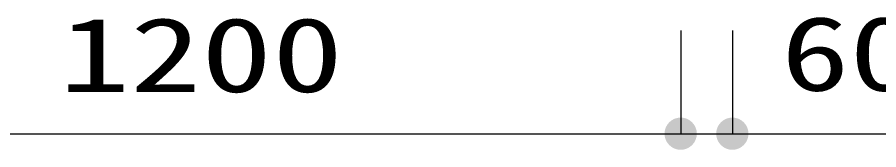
# Model space of a CAD drawing. Units: millimetres, scale not verified. Extents: x -10482 to 6837, y -7144 to 4933.
# Drawn here: x -1078 to -77, y -4871 to -4716 of the extents above; entities that cross this region are included whole.
import ezdxf
from ezdxf.enums import TextEntityAlignment as Align

# ---------------------------------------------------------------- set-up
doc = ezdxf.new("R2010")
doc.units = ezdxf.units.MM
doc.header["$LTSCALE"] = 30
doc.layers.add('0-6_SUNPO', color=7, linetype='Continuous', lineweight=25)
doc.styles.add('ＭＳ ゴシック', font='')
doc.styles.get('ＭＳ ゴシック').set_extended_font_data('MS Gothic')

msp = doc.modelspace()

# ---------------------------------------------------------------- linework, layer by layer
at = {"layer": '0-6_SUNPO', "color": 4}
for p, q in [((-307.18, -4731.78), (-307.18, -4851.78)), ((-307.18, -4731.78), (-307.18, -4851.78)), ((-247.18, -4731.78), (-247.18, -4851.78)), ((-1507.64, -4851.78), (-307.18, -4851.78)), ((-307.18, -4851.78), (-247.18, -4851.78)), ((-247.18, -4851.78), (391.77, -4851.78))]:
    msp.add_line(p, q, dxfattribs=at)
at = {"layer": '0-6_SUNPO'}
for points in [[(-310.84, -4833.39), (-307.18, -4851.78), (-314.36, -4834.46)], [(-310.84, -4833.39), (-307.18, -4851.78), (-314.36, -4834.46)], [(-307.18, -4833.03), (-307.18, -4851.78), (-310.84, -4833.39)], [(-307.18, -4833.03), (-307.18, -4851.78), (-310.84, -4833.39)], [(-303.52, -4833.39), (-307.18, -4851.78), (-307.18, -4833.03)], [(-303.52, -4833.39), (-307.18, -4851.78), (-307.18, -4833.03)], [(-300.01, -4834.46), (-307.18, -4851.78), (-303.52, -4833.39)], [(-300.01, -4834.46), (-307.18, -4851.78), (-303.52, -4833.39)], [(-250.84, -4833.39), (-247.18, -4851.78), (-254.36, -4834.46)], [(-247.18, -4833.03), (-247.18, -4851.78), (-250.84, -4833.39)], [(-243.52, -4833.39), (-247.18, -4851.78), (-247.18, -4833.03)], [(-240.01, -4834.46), (-247.18, -4851.78), (-243.52, -4833.39)], [(-322.77, -4841.37), (-307.18, -4851.78), (-324.5, -4844.61)], [(-322.77, -4841.37), (-307.18, -4851.78), (-324.5, -4844.61)], [(-320.44, -4838.52), (-307.18, -4851.78), (-322.77, -4841.37)], [(-320.44, -4838.52), (-307.18, -4851.78), (-322.77, -4841.37)], [(-317.6, -4836.19), (-307.18, -4851.78), (-320.44, -4838.52)], [(-317.6, -4836.19), (-307.18, -4851.78), (-320.44, -4838.52)], [(-314.36, -4834.46), (-307.18, -4851.78), (-317.6, -4836.19)], [(-314.36, -4834.46), (-307.18, -4851.78), (-317.6, -4836.19)], [(-296.76, -4836.19), (-307.18, -4851.78), (-300.01, -4834.46)], [(-296.76, -4836.19), (-307.18, -4851.78), (-300.01, -4834.46)], [(-293.92, -4838.52), (-307.18, -4851.78), (-296.76, -4836.19)], [(-293.92, -4838.52), (-307.18, -4851.78), (-296.76, -4836.19)], [(-291.59, -4841.37), (-307.18, -4851.78), (-293.92, -4838.52)], [(-291.59, -4841.37), (-307.18, -4851.78), (-293.92, -4838.52)], [(-289.86, -4844.61), (-307.18, -4851.78), (-291.59, -4841.37)], [(-289.86, -4844.61), (-307.18, -4851.78), (-291.59, -4841.37)], [(-262.77, -4841.37), (-247.18, -4851.78), (-264.5, -4844.61)], [(-260.44, -4838.52), (-247.18, -4851.78), (-262.77, -4841.37)], [(-257.6, -4836.19), (-247.18, -4851.78), (-260.44, -4838.52)], [(-254.36, -4834.46), (-247.18, -4851.78), (-257.6, -4836.19)], [(-236.76, -4836.19), (-247.18, -4851.78), (-240.01, -4834.46)], [(-233.92, -4838.52), (-247.18, -4851.78), (-236.76, -4836.19)], [(-231.59, -4841.37), (-247.18, -4851.78), (-233.92, -4838.52)], [(-229.86, -4844.61), (-247.18, -4851.78), (-231.59, -4841.37)], [(-325.57, -4848.12), (-307.18, -4851.78), (-325.93, -4851.78)], [(-325.57, -4848.12), (-307.18, -4851.78), (-325.93, -4851.78)], [(-325.93, -4851.78), (-307.18, -4851.78), (-325.57, -4855.44)], [(-325.93, -4851.78), (-307.18, -4851.78), (-325.57, -4855.44)], [(-324.5, -4844.61), (-307.18, -4851.78), (-325.57, -4848.12)], [(-324.5, -4844.61), (-307.18, -4851.78), (-325.57, -4848.12)], [(-325.57, -4855.44), (-307.18, -4851.78), (-324.5, -4858.96)], [(-325.57, -4855.44), (-307.18, -4851.78), (-324.5, -4858.96)], [(-324.5, -4858.96), (-307.18, -4851.78), (-322.77, -4862.2)], [(-324.5, -4858.96), (-307.18, -4851.78), (-322.77, -4862.2)], [(-322.77, -4862.2), (-307.18, -4851.78), (-320.44, -4865.04)], [(-322.77, -4862.2), (-307.18, -4851.78), (-320.44, -4865.04)], [(-320.44, -4865.04), (-307.18, -4851.78), (-317.6, -4867.37)], [(-320.44, -4865.04), (-307.18, -4851.78), (-317.6, -4867.37)], [(-317.6, -4867.37), (-307.18, -4851.78), (-314.36, -4869.1)], [(-317.6, -4867.37), (-307.18, -4851.78), (-314.36, -4869.1)], [(-314.36, -4869.1), (-307.18, -4851.78), (-310.84, -4870.17)], [(-314.36, -4869.1), (-307.18, -4851.78), (-310.84, -4870.17)], [(-310.84, -4870.17), (-307.18, -4851.78), (-307.18, -4870.53)], [(-310.84, -4870.17), (-307.18, -4851.78), (-307.18, -4870.53)], [(-288.79, -4848.12), (-307.18, -4851.78), (-289.86, -4844.61)], [(-288.79, -4848.12), (-307.18, -4851.78), (-289.86, -4844.61)], [(-288.43, -4851.78), (-307.18, -4851.78), (-288.79, -4848.12)], [(-288.43, -4851.78), (-307.18, -4851.78), (-288.79, -4848.12)], [(-307.18, -4870.53), (-307.18, -4851.78), (-303.52, -4870.17)], [(-303.52, -4870.17), (-307.18, -4851.78), (-300.01, -4869.1)], [(-300.01, -4869.1), (-307.18, -4851.78), (-296.76, -4867.37)], [(-296.76, -4867.37), (-307.18, -4851.78), (-293.92, -4865.04)], [(-293.92, -4865.04), (-307.18, -4851.78), (-291.59, -4862.2)], [(-291.59, -4862.2), (-307.18, -4851.78), (-289.86, -4858.96)], [(-289.86, -4858.96), (-307.18, -4851.78), (-288.79, -4855.44)], [(-288.79, -4855.44), (-307.18, -4851.78), (-288.43, -4851.78)], [(-307.18, -4870.53), (-307.18, -4851.78), (-303.52, -4870.17)], [(-303.52, -4870.17), (-307.18, -4851.78), (-300.01, -4869.1)], [(-300.01, -4869.1), (-307.18, -4851.78), (-296.76, -4867.37)], [(-296.76, -4867.37), (-307.18, -4851.78), (-293.92, -4865.04)], [(-293.92, -4865.04), (-307.18, -4851.78), (-291.59, -4862.2)], [(-291.59, -4862.2), (-307.18, -4851.78), (-289.86, -4858.96)], [(-289.86, -4858.96), (-307.18, -4851.78), (-288.79, -4855.44)], [(-288.79, -4855.44), (-307.18, -4851.78), (-288.43, -4851.78)], [(-265.57, -4848.12), (-247.18, -4851.78), (-265.93, -4851.78)], [(-265.93, -4851.78), (-247.18, -4851.78), (-265.57, -4855.44)], [(-264.5, -4844.61), (-247.18, -4851.78), (-265.57, -4848.12)], [(-265.57, -4855.44), (-247.18, -4851.78), (-264.5, -4858.96)], [(-264.5, -4858.96), (-247.18, -4851.78), (-262.77, -4862.2)], [(-262.77, -4862.2), (-247.18, -4851.78), (-260.44, -4865.04)], [(-260.44, -4865.04), (-247.18, -4851.78), (-257.6, -4867.37)], [(-257.6, -4867.37), (-247.18, -4851.78), (-254.36, -4869.1)], [(-254.36, -4869.1), (-247.18, -4851.78), (-250.84, -4870.17)], [(-250.84, -4870.17), (-247.18, -4851.78), (-247.18, -4870.53)], [(-228.79, -4848.12), (-247.18, -4851.78), (-229.86, -4844.61)], [(-228.43, -4851.78), (-247.18, -4851.78), (-228.79, -4848.12)], [(-247.18, -4870.53), (-247.18, -4851.78), (-243.52, -4870.17)], [(-243.52, -4870.17), (-247.18, -4851.78), (-240.01, -4869.1)], [(-240.01, -4869.1), (-247.18, -4851.78), (-236.76, -4867.37)], [(-236.76, -4867.37), (-247.18, -4851.78), (-233.92, -4865.04)], [(-233.92, -4865.04), (-247.18, -4851.78), (-231.59, -4862.2)], [(-231.59, -4862.2), (-247.18, -4851.78), (-229.86, -4858.96)], [(-229.86, -4858.96), (-247.18, -4851.78), (-228.79, -4855.44)], [(-228.79, -4855.44), (-247.18, -4851.78), (-228.43, -4851.78)]]:
    msp.add_solid(points, dxfattribs=at)

# ---------------------------------------------------------------- texts
at = {"layer": '0-6_SUNPO', "color": 3, "style": 'ＭＳ ゴシック'}
for s, width, p in [('1200', 1.4, (-1029.12, -4829.28)), ('60', 1.35, (-190.59, -4827.79))]:
    msp.add_text(s, height=86.59, dxfattribs=dict(at, width=width)).set_placement(p, align=Align.BOTTOM_LEFT)

doc.saveas('drawing.dxf')
